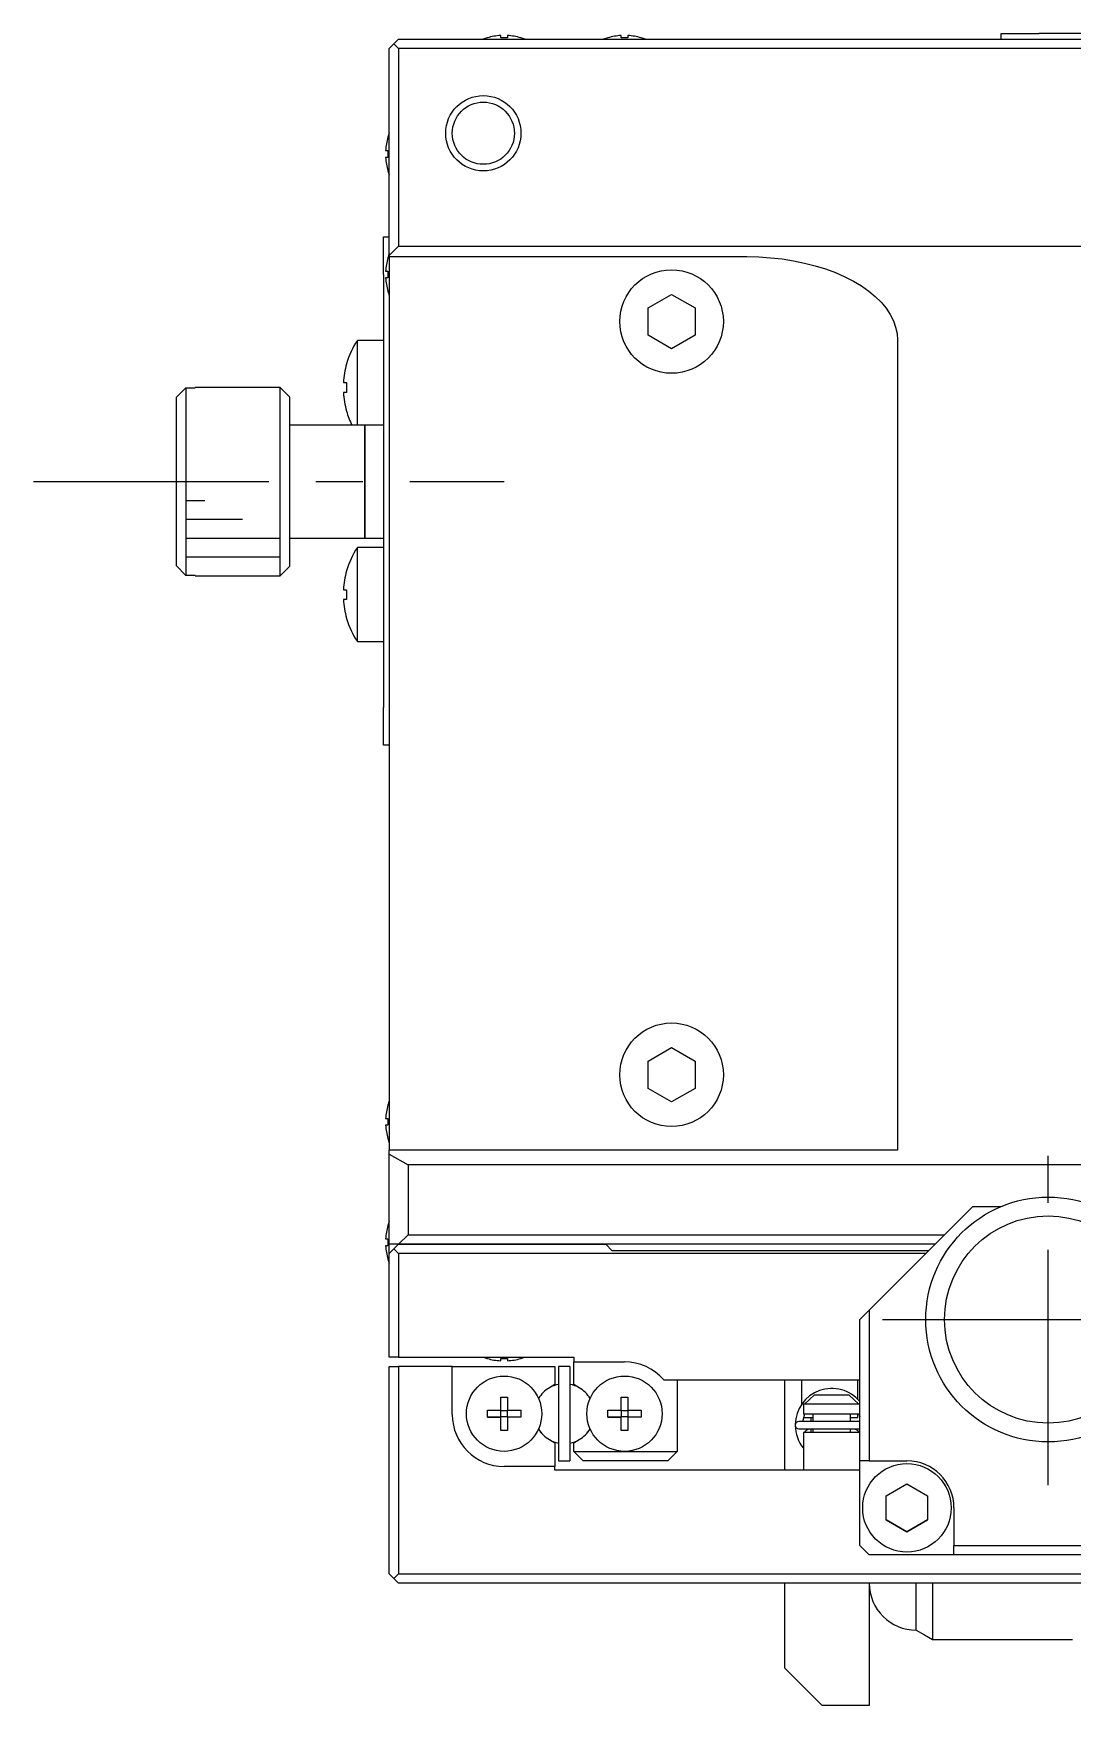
# Model space of a CAD drawing. Extents: x -340 to 384, y 57 to 645.
# Drawn here: x -122.2 to -67, y 322.6 to 411.4 of the extents above; entities that cross this region are included whole.
import ezdxf

# ---------------------------------------------------------------- set-up
doc = ezdxf.new("R2010")
doc.units = 0
doc.header["$LTSCALE"] = 10
doc.linetypes.add('CENTER', pattern=[2, 1.25, -0.25, 0.25, -0.25])
doc.layers.get('0').update_dxf_attribs({"linetype": 'CONTINUOUS'})
doc.layers.add('CENTER', color=1, linetype='CENTER')

msp = doc.modelspace()

# ---------------------------------------------------------------- linework, layer by layer
at = {"color": 7, "linetype": 'CONTINUOUS'}
for p, q in [((-98.104147, 411.156868), (-98.106402, 411.161491)), ((-98.104147, 411.156868), (-98.106402, 411.161491)), ((-97.397786, 411.156868), (-97.397786, 411.277205)), ((-97.037786, 411.156868), (-97.397786, 411.156868)), ((-97.037786, 411.277205), (-97.037786, 411.156868)), ((-96.32917, 411.161491), (-96.331424, 411.156868)), ((-96.32917, 411.161491), (-96.331424, 411.156868)), ((-91.704147, 411.156868), (-91.706402, 411.161491)), ((-91.704147, 411.156868), (-91.706402, 411.161491)), ((-90.997786, 411.156868), (-90.997786, 411.277205)), ((-90.637786, 411.156868), (-90.997786, 411.156868)), ((-90.637786, 411.277205), (-90.637786, 411.156868)), ((-89.92917, 411.161491), (-89.931424, 411.156868)), ((-89.92917, 411.161491), (-89.931424, 411.156868)), ((-70.817786, 411.087346), (-70.817786, 411.387346)), ((-70.817786, 411.387346), (-68.817786, 411.387346)), ((-63.892786, 411.387346), (-68.817786, 411.387346)), ((-103.067786, 410.837346), (-103.317786, 410.587346)), ((-103.317786, 399.587346), (-103.317786, 410.587346)), ((-102.817786, 411.087346), (-103.067786, 410.837346)), ((-102.817786, 410.587346), (-103.067786, 410.837346)), ((-102.817786, 411.087346), (-33.817786, 411.087346)), ((-33.817786, 410.587346), (-102.817786, 410.587346)), ((-102.817786, 410.587346), (-102.817786, 400.087346)), ((-103.39193, 405.875962), (-103.387307, 405.873708)), ((-103.39193, 405.875962), (-103.387307, 405.873708)), ((-103.507645, 405.167346), (-103.387307, 405.167346)), ((-103.387307, 405.167346), (-103.387307, 404.807346)), ((-103.387307, 404.807346), (-103.507645, 404.807346)), ((-103.387307, 404.100985), (-103.39193, 404.098731)), ((-103.387307, 404.100985), (-103.39193, 404.098731)), ((-103.617786, 400.587346), (-103.317786, 400.587346)), ((-103.617786, 398.587346), (-103.617786, 400.587346)), ((-102.817786, 400.087346), (-103.317786, 399.587346)), ((-102.817786, 400.087346), (-33.817786, 400.087346)), ((-103.507645, 398.767346), (-103.387307, 398.767346)), ((-103.39193, 399.475962), (-103.387307, 399.473708)), ((-103.39193, 399.475962), (-103.387307, 399.473708)), ((-103.387307, 398.767346), (-103.387307, 398.407346)), ((-103.317786, 399.533037), (-103.317786, 399.587346)), ((-103.317786, 399.533037), (-84.317786, 399.533037)), ((-103.317786, 399.533037), (-103.317786, 352.087346)), ((-84.317786, 399.533037), (-83.690113, 399.519367)), ((-83.690113, 399.519367), (-83.06631, 399.478442)), ((-83.06631, 399.478442), (-82.450223, 399.410513)), ((-82.450223, 399.410513), (-81.84565, 399.315999)), ((-81.84565, 399.315999), (-81.256318, 399.195483)), ((-81.256318, 399.195483), (-80.685862, 399.049709)), ((-80.685862, 399.049709), (-80.137797, 398.879574)), ((-80.137797, 398.879574), (-79.615504, 398.686129)), ((-103.617786, 398.587346), (-103.617786, 375.587346)), ((-103.387307, 398.407346), (-103.507645, 398.407346)), ((-79.615504, 398.686129), (-79.122201, 398.470564)), ((-79.122201, 398.470564), (-78.660931, 398.234211)), ((-78.660931, 398.234211), (-78.234538, 397.978524)), ((-78.234538, 397.978524), (-77.84565, 397.705083)), ((-103.387307, 397.700985), (-103.39193, 397.698731)), ((-103.387307, 397.700985), (-103.39193, 397.698731)), ((-89.567786, 396.809034), (-88.317786, 397.530722)), ((-88.317786, 397.530722), (-87.067786, 396.809034)), ((-77.84565, 397.705083), (-77.496664, 397.41557)), ((-77.496664, 397.41557), (-77.189733, 397.111773)), ((-77.189733, 397.111773), (-76.926749, 396.795564)), ((-89.567786, 395.365659), (-89.567786, 396.809034)), ((-87.067786, 396.809034), (-87.067786, 395.365659)), ((-76.926749, 396.795564), (-76.709334, 396.468892)), ((-76.709334, 396.468892), (-76.538826, 396.133772)), ((-76.538826, 396.133772), (-76.416279, 395.792269)), ((-88.317786, 394.643971), (-89.567786, 395.365659)), ((-87.067786, 395.365659), (-88.317786, 394.643971)), ((-76.416279, 395.792269), (-76.342447, 395.44649)), ((-76.342447, 395.44649), (-76.317786, 395.098565)), ((-105.009443, 390.587346), (-105.009443, 395.087346)), ((-103.617786, 395.087346), (-105.009443, 395.087346)), ((-76.317786, 395.098565), (-76.317786, 352.087346)), ((-105.587221, 393.849279), (-105.580366, 393.845936)), ((-105.587221, 393.849279), (-105.580366, 393.845936)), ((-114.617786, 392.069533), (-114.117786, 392.571321)), ((-114.117786, 392.571321), (-114.117786, 382.603372)), ((-114.117786, 392.571321), (-113.617786, 392.571321)), ((-113.617786, 392.571321), (-113.617786, 392.587346)), ((-113.617786, 392.571321), (-113.617786, 392.587346)), ((-109.117786, 392.587346), (-113.617786, 392.587346)), ((-109.117786, 382.587346), (-109.117786, 392.587346)), ((-108.617786, 392.087346), (-109.117786, 392.587346)), ((-105.752738, 392.847346), (-105.580366, 392.847346)), ((-105.580366, 392.847346), (-105.580366, 392.327346)), ((-114.617786, 383.10516), (-114.617786, 392.069533)), ((-114.617786, 383.10516), (-114.617786, 392.069533)), ((-108.617786, 392.087346), (-108.617786, 383.087346)), ((-105.580366, 392.327346), (-105.752738, 392.327346)), ((-105.580366, 391.328757), (-105.587221, 391.325414)), ((-105.580366, 391.328757), (-105.587221, 391.325414)), ((-104.617786, 390.587346), (-108.617786, 390.587346)), ((-104.617786, 384.587346), (-104.617786, 390.587346)), ((-104.617786, 390.587346), (-104.617786, 384.587346)), ((-103.617786, 390.587346), (-104.617786, 390.587346)), ((-108.617786, 384.587346), (-104.617786, 384.587346)), ((-104.617786, 384.587346), (-103.617786, 384.587346)), ((-105.009443, 379.087346), (-105.009443, 384.087346)), ((-103.617786, 384.087346), (-105.009443, 384.087346)), ((-114.117786, 382.603372), (-114.617786, 383.10516)), ((-109.117786, 382.587346), (-108.617786, 383.087346)), ((-105.587221, 382.849279), (-105.580366, 382.845936)), ((-105.587221, 382.849279), (-105.580366, 382.845936)), ((-113.617786, 382.603372), (-114.117786, 382.603372)), ((-113.617786, 382.587346), (-113.617786, 382.603372)), ((-113.617786, 382.587346), (-113.617786, 382.603372)), ((-113.617786, 382.587346), (-109.117786, 382.587346)), ((-105.752738, 381.847346), (-105.580366, 381.847346)), ((-105.580366, 381.847346), (-105.580366, 381.327346)), ((-105.580366, 381.327346), (-105.752738, 381.327346)), ((-105.580366, 380.328757), (-105.587221, 380.325414)), ((-105.580366, 380.328757), (-105.587221, 380.325414)), ((-105.009443, 379.087346), (-103.617786, 379.087346)), ((-103.617786, 373.587346), (-103.617786, 375.587346)), ((-103.317786, 373.587346), (-103.617786, 373.587346)), ((-89.567786, 356.809034), (-88.317786, 357.530722)), ((-88.317786, 357.530722), (-87.067786, 356.809034)), ((-89.567786, 355.365659), (-89.567786, 356.809034)), ((-87.067786, 356.809034), (-87.067786, 355.365659)), ((-88.317786, 354.643971), (-89.567786, 355.365659)), ((-87.067786, 355.365659), (-88.317786, 354.643971)), ((-103.39193, 354.475962), (-103.387307, 354.473708)), ((-103.39193, 354.475962), (-103.387307, 354.473708)), ((-103.507645, 353.767346), (-103.387307, 353.767346)), ((-103.387307, 353.767346), (-103.387307, 353.407346)), ((-103.387307, 353.407346), (-103.507645, 353.407346)), ((-103.387307, 352.700985), (-103.39193, 352.698731)), ((-103.387307, 352.700985), (-103.39193, 352.698731)), ((-103.317786, 351.862459), (-103.317786, 352.087346)), ((-76.317786, 352.087346), (-103.317786, 352.087346)), ((-103.317786, 347.087346), (-103.317786, 351.862459)), ((-103.317786, 351.862459), (-102.317786, 351.30815)), ((-34.317786, 351.30815), (-102.317786, 351.30815)), ((-102.317786, 351.30815), (-102.317786, 347.587346)), ((-72.317786, 349.087346), (-77.817786, 343.587346)), ((-72.317786, 349.087346), (-70.817786, 349.087346)), ((-103.507645, 347.367346), (-103.387307, 347.367346)), ((-103.39193, 348.075962), (-103.387307, 348.073708)), ((-103.39193, 348.075962), (-103.387307, 348.073708)), ((-103.387307, 347.367346), (-103.387307, 347.007346)), ((-102.817786, 347.087346), (-102.317786, 347.587346)), ((-102.317786, 347.587346), (-73.817786, 347.587346)), ((-103.387307, 347.007346), (-103.507645, 347.007346)), ((-102.817786, 347.087346), (-103.317786, 347.087346)), ((-103.317786, 346.587346), (-103.317786, 347.087346)), ((-103.317786, 346.587346), (-103.067786, 346.837346)), ((-103.317786, 341.087346), (-103.317786, 346.587346)), ((-102.817786, 347.087346), (-103.067786, 346.837346)), ((-103.067786, 346.837346), (-102.817786, 346.587346)), ((-102.817786, 347.087346), (-91.817786, 347.087346)), ((-91.817786, 347.087346), (-102.817786, 347.087346)), ((-102.817786, 346.587346), (-102.817786, 341.087346)), ((-74.817786, 346.587346), (-102.817786, 346.587346)), ((-91.467786, 346.737346), (-91.817786, 347.087346)), ((-74.317786, 347.087346), (-91.817786, 347.087346)), ((-74.667786, 346.737346), (-91.467786, 346.737346)), ((-103.387307, 346.300985), (-103.39193, 346.298731)), ((-103.387307, 346.300985), (-103.39193, 346.298731)), ((-78.317786, 343.087346), (-77.817786, 343.587346)), ((-78.317786, 335.587346), (-78.317786, 343.087346)), ((-77.817786, 343.587346), (-77.817786, 335.587346)), ((-102.817786, 341.087346), (-103.317786, 341.087346)), ((-102.817786, 341.087346), (-93.517786, 341.087346)), ((-98.106402, 341.013202), (-98.104147, 341.017825)), ((-98.106402, 341.013202), (-98.104147, 341.017825)), ((-97.397786, 341.017825), (-97.037786, 341.017825)), ((-97.397786, 340.897488), (-97.397786, 341.017825)), ((-97.037786, 341.017825), (-97.037786, 340.897488)), ((-96.331424, 341.017825), (-96.32917, 341.013202)), ((-96.331424, 341.017825), (-96.32917, 341.013202)), ((-93.517786, 341.087346), (-93.517786, 340.837346)), ((-103.317786, 329.587346), (-103.317786, 340.587346)), ((-103.317786, 340.587346), (-102.817786, 340.587346)), ((-102.817786, 340.587346), (-102.817786, 329.587346)), ((-99.967786, 340.587346), (-102.817786, 340.587346)), ((-99.967786, 338.037346), (-99.967786, 340.587346)), ((-99.967786, 340.587346), (-94.517786, 340.587346)), ((-94.517786, 340.587346), (-94.517786, 339.631758)), ((-93.717786, 340.587346), (-94.317786, 340.587346)), ((-94.317786, 340.587346), (-94.317786, 335.587346)), ((-93.717786, 340.587346), (-93.717786, 335.587346)), ((-93.517786, 340.837346), (-90.817786, 340.837346)), ((-93.517786, 339.631758), (-93.517786, 340.837346)), ((-94.517786, 339.631758), (-94.811536, 339.462162)), ((-93.224036, 339.462162), (-93.517786, 339.631758)), ((-88.738723, 339.887346), (-80.992786, 339.887346)), ((-88.017786, 339.887346), (-88.017786, 336.087346)), ((-82.317786, 339.887346), (-82.317786, 335.087346)), ((-81.417786, 339.887346), (-81.417786, 338.569419)), ((-80.992786, 339.887346), (-78.842786, 339.887346)), ((-78.842786, 339.887346), (-78.317786, 339.887346)), ((-78.417786, 338.838663), (-78.417786, 339.887346)), ((-97.397786, 338.973708), (-97.037786, 338.973708)), ((-97.397786, 338.267346), (-97.397786, 338.973708)), ((-97.037786, 338.973708), (-97.037786, 338.267346)), ((-90.997786, 338.973708), (-90.637786, 338.973708)), ((-90.997786, 338.267346), (-90.997786, 338.973708)), ((-90.637786, 338.973708), (-90.637786, 338.267346)), ((-81.263469, 338.587346), (-81.317786, 338.587346)), ((-81.317786, 338.587346), (-81.317786, 338.087346)), ((-81.263469, 338.587346), (-80.734301, 339.087346)), ((-78.372102, 338.587346), (-81.263469, 338.587346)), ((-80.734301, 339.087346), (-78.901271, 339.087346)), ((-78.901271, 339.087346), (-78.372102, 338.587346)), ((-78.317786, 338.587346), (-78.372102, 338.587346)), ((-98.104147, 338.267346), (-97.397786, 338.267346)), ((-98.104147, 337.907346), (-98.104147, 338.267346)), ((-97.397786, 337.907346), (-98.104147, 337.907346)), ((-98.104147, 337.907346), (-97.397786, 337.907346)), ((-97.387414, 338.256974), (-97.397786, 338.267346)), ((-97.387414, 337.917719), (-97.397786, 337.907346)), ((-97.397786, 337.200985), (-97.397786, 337.907346)), ((-97.387414, 338.256974), (-97.048158, 338.256974)), ((-97.387414, 337.917719), (-97.387414, 338.256974)), ((-97.048158, 337.917719), (-97.387414, 337.917719)), ((-97.048158, 338.256974), (-97.037786, 338.267346)), ((-97.048158, 338.256974), (-97.048158, 337.917719)), ((-97.048158, 337.917719), (-97.037786, 337.907346)), ((-97.037786, 338.267346), (-96.331424, 338.267346)), ((-97.037786, 337.907346), (-97.037786, 337.200985)), ((-96.331424, 337.907346), (-97.037786, 337.907346)), ((-96.331424, 337.907346), (-97.037786, 337.907346)), ((-96.331424, 338.267346), (-96.331424, 337.907346)), ((-91.704147, 338.267346), (-90.997786, 338.267346)), ((-91.704147, 337.907346), (-91.704147, 338.267346)), ((-90.997786, 337.907346), (-91.704147, 337.907346)), ((-91.704147, 337.907346), (-90.997786, 337.907346)), ((-90.987414, 338.256974), (-90.997786, 338.267346)), ((-90.987414, 337.917719), (-90.997786, 337.907346)), ((-90.997786, 337.200985), (-90.997786, 337.907346)), ((-90.987414, 338.256974), (-90.648158, 338.256974)), ((-90.987414, 337.917719), (-90.987414, 338.256974)), ((-90.648158, 337.917719), (-90.987414, 337.917719)), ((-90.648158, 338.256974), (-90.637786, 338.267346)), ((-90.648158, 338.256974), (-90.648158, 337.917719)), ((-90.648158, 337.917719), (-90.637786, 337.907346)), ((-90.637786, 338.267346), (-89.931424, 338.267346)), ((-90.637786, 337.907346), (-90.637786, 337.200985)), ((-89.931424, 337.907346), (-90.637786, 337.907346)), ((-89.931424, 337.907346), (-90.637786, 337.907346)), ((-89.931424, 338.267346), (-89.931424, 337.907346)), ((-78.317786, 337.67584), (-81.557877, 337.67584)), ((-81.351189, 337.675895), (-81.240643, 338.087496)), ((-81.317786, 338.087346), (-78.317786, 338.087346)), ((-81.309663, 337.887346), (-80.817786, 337.887346)), ((-80.917786, 337.887346), (-80.917786, 337.67584)), ((-80.817786, 338.087346), (-80.817786, 337.67584)), ((-78.817786, 337.67584), (-78.817786, 338.087346)), ((-78.817786, 337.887346), (-78.417786, 337.887346)), ((-78.417786, 337.887346), (-78.417786, 338.087346)), ((-78.375465, 338.087536), (-78.317397, 337.926305)), ((-97.037786, 337.200985), (-97.397786, 337.200985)), ((-94.811536, 336.712531), (-94.517786, 336.542935)), ((-93.517786, 336.542935), (-93.224036, 336.712531)), ((-90.637786, 337.200985), (-90.997786, 337.200985)), ((-81.617808, 336.773698), (-81.617381, 336.772386)), ((-81.617381, 336.772386), (-81.616995, 336.771209)), ((-81.616995, 336.771209), (-81.616579, 336.769946)), ((-81.616579, 336.769946), (-81.615883, 336.767853)), ((-81.615883, 336.767853), (-81.614994, 336.765213)), ((-81.614994, 336.765213), (-81.614638, 336.764163)), ((-81.614638, 336.764163), (-81.613981, 336.762246)), ((-81.613981, 336.762246), (-81.61357, 336.761053)), ((-81.61357, 336.761053), (-81.612063, 336.756744)), ((-81.612063, 336.756744), (-81.611556, 336.755316)), ((-81.611556, 336.755316), (-81.610548, 336.752503)), ((-81.610548, 336.752503), (-81.595951, 336.715453)), ((-81.59569, 336.719181), (-81.596218, 336.716719)), ((-81.596218, 336.716719), (-81.595491, 336.717024)), ((-81.595951, 336.715453), (-81.596218, 336.716719)), ((-81.595491, 336.717024), (-81.595384, 336.717069)), ((-81.594998, 336.717231), (-81.594901, 336.717272)), ((-81.557877, 337.28584), (-78.317786, 337.28584)), ((-78.317786, 337.087346), (-81.317786, 337.087346)), ((-81.317786, 337.087346), (-81.317786, 335.087346)), ((-81.243148, 337.087365), (-81.242123, 337.090117)), ((-81.242123, 337.090117), (-81.236431, 337.10409)), ((-81.236431, 337.10409), (-81.23004, 337.117755)), ((-81.23004, 337.117755), (-81.222968, 337.131079)), ((-81.222968, 337.131079), (-81.215235, 337.144028)), ((-81.215235, 337.144028), (-81.206862, 337.15657)), ((-81.206862, 337.15657), (-81.197871, 337.168673)), ((-81.197871, 337.168673), (-81.188289, 337.18031)), ((-81.188289, 337.18031), (-81.178139, 337.191452)), ((-81.178139, 337.191452), (-81.167449, 337.202073)), ((-81.167449, 337.202073), (-81.156248, 337.212148)), ((-81.156248, 337.212148), (-81.144563, 337.221654)), ((-81.144563, 337.221654), (-81.132425, 337.230569)), ((-81.132425, 337.230569), (-81.119865, 337.238873)), ((-81.119865, 337.238873), (-81.106914, 337.246549)), ((-81.106914, 337.246549), (-81.093605, 337.253578)), ((-81.093605, 337.253578), (-81.07997, 337.259946)), ((-81.07997, 337.259946), (-81.066042, 337.265638)), ((-81.066042, 337.265638), (-81.051856, 337.270644)), ((-81.051856, 337.270644), (-81.037444, 337.274951)), ((-81.037444, 337.274951), (-81.022843, 337.278551)), ((-81.022843, 337.278551), (-81.008086, 337.281437)), ((-81.008086, 337.281437), (-80.993209, 337.283603)), ((-80.993209, 337.283603), (-80.978246, 337.285044)), ((-80.978246, 337.285044), (-80.963234, 337.285757)), ((-80.963234, 337.285757), (-80.956197, 337.28584)), ((-80.917786, 337.28584), (-80.917786, 337.087346)), ((-80.817786, 337.28584), (-80.817786, 337.087346)), ((-78.817786, 337.087346), (-78.817786, 337.28584)), ((-78.659557, 337.28584), (-78.645324, 337.285506)), ((-78.645324, 337.285506), (-78.630335, 337.284444)), ((-78.630335, 337.284444), (-78.615417, 337.282657)), ((-78.615417, 337.282657), (-78.600604, 337.280149)), ((-78.600604, 337.280149), (-78.585933, 337.276925)), ((-78.585933, 337.276925), (-78.571437, 337.272992)), ((-78.571437, 337.272992), (-78.557151, 337.26836)), ((-78.557151, 337.26836), (-78.543108, 337.263038)), ((-78.543108, 337.263038), (-78.529341, 337.257038)), ((-78.529341, 337.257038), (-78.515885, 337.250373)), ((-78.515885, 337.250373), (-78.502771, 337.243059)), ((-78.502771, 337.243059), (-78.490031, 337.23511)), ((-78.490031, 337.23511), (-78.477696, 337.226546)), ((-78.477696, 337.226546), (-78.465796, 337.217384)), ((-78.465796, 337.217384), (-78.454363, 337.207646)), ((-78.454363, 337.207646), (-78.443423, 337.197353)), ((-78.443423, 337.197353), (-78.433005, 337.186529)), ((-78.433005, 337.186529), (-78.423136, 337.175199)), ((-78.423136, 337.175199), (-78.413842, 337.16339)), ((-78.413842, 337.16339), (-78.405147, 337.151128)), ((-78.405147, 337.151128), (-78.397075, 337.138443)), ((-78.397075, 337.138443), (-78.389648, 337.125366)), ((-78.389648, 337.125366), (-78.382886, 337.111929)), ((-78.382886, 337.111929), (-78.376808, 337.098163)), ((-78.376808, 337.098163), (-78.372608, 337.087369)), ((-94.517786, 336.542935), (-94.517786, 335.287346)), ((-93.517786, 336.087346), (-93.517786, 336.542935)), ((-93.017786, 335.587346), (-93.517786, 336.087346)), ((-93.517786, 336.087346), (-90.817786, 336.087346)), ((-90.817786, 336.087346), (-88.017786, 336.087346)), ((-88.017786, 336.087346), (-88.517786, 335.587346)), ((-94.517786, 335.287346), (-97.217786, 335.287346)), ((-94.517786, 335.087346), (-94.517786, 335.287346)), ((-78.317786, 335.087346), (-94.517786, 335.087346)), ((-94.317786, 335.587346), (-93.717786, 335.587346)), ((-88.517786, 335.587346), (-93.017786, 335.587346)), ((-77.817786, 335.587346), (-78.317786, 335.587346)), ((-78.317786, 331.087346), (-78.317786, 335.587346)), ((-77.817786, 335.587346), (-75.817786, 335.587346)), ((-76.917786, 333.722432), (-75.817786, 334.357517)), ((-75.817786, 334.357517), (-74.717786, 333.722432)), ((-76.917786, 332.452261), (-76.917786, 333.722432)), ((-74.717786, 333.722432), (-74.717786, 332.452261)), ((-73.317786, 333.087346), (-73.317786, 331.087346)), ((-75.817786, 331.817176), (-76.917786, 332.452261)), ((-76.917786, 332.452261), (-75.817786, 331.817176)), ((-74.717786, 332.452261), (-75.817786, 331.817176)), ((-75.817786, 331.817176), (-74.717786, 332.452261)), ((-78.317786, 331.087346), (-77.817786, 330.587346)), ((-73.317786, 330.587346), (-77.817786, 330.587346)), ((-73.317786, 331.087346), (-63.317786, 331.087346)), ((-73.317786, 330.587346), (-73.317786, 331.087346)), ((-63.317786, 330.587346), (-73.317786, 330.587346)), ((-103.067786, 329.337346), (-103.317786, 329.587346)), ((-102.817786, 329.587346), (-103.067786, 329.337346)), ((-102.817786, 329.587346), (-33.817786, 329.587346)), ((-102.817786, 329.087346), (-103.067786, 329.337346)), ((-33.817786, 329.087346), (-102.817786, 329.087346)), ((-82.317786, 329.087346), (-82.317786, 324.587346)), ((-77.817786, 329.087346), (-77.817786, 322.587346)), ((-75.317786, 326.587346), (-75.317786, 329.087346)), ((-74.45176, 329.087346), (-74.45176, 326.087346)), ((-75.317786, 326.587346), (-74.884773, 326.337346)), ((-74.884773, 326.337346), (-74.45176, 326.087346)), ((-74.45176, 326.087346), (-67.017805, 326.087346)), ((-82.317786, 324.587346), (-80.317786, 322.587346)), ((-77.817786, 322.587346), (-80.317786, 322.587346))]:
    msp.add_line(p, q, dxfattribs=at)
at = {"color": 3, "linetype": 'CONTINUOUS'}
for p, q in [((-114.117786, 386.587346), (-113.117786, 386.587346)), ((-114.117786, 385.587346), (-111.117786, 385.587346)), ((-114.117786, 384.587346), (-109.117786, 384.587346)), ((-114.117786, 383.587346), (-109.117786, 383.587346))]:
    msp.add_line(p, q, dxfattribs=at)
msp.add_circle((-98.317786, 406.087346), 2, dxfattribs=at)
at = {"color": 7, "linetype": 'CONTINUOUS'}
for centre, radius in [((-98.317786, 406.087346), 1.65), ((-88.317786, 396.087346), 2.75), ((-88.317786, 356.087346), 2.75), ((-68.317786, 343.087346), 6.5), ((-68.317786, 343.087346), 5.5), ((-97.217786, 338.087346), 2), ((-90.817786, 338.087346), 2), ((-75.817786, 333.087346), 2.35)]:
    msp.add_circle(centre, radius, dxfattribs=at)
for centre, radius, start, end in [((-97.217786, 408.087346), 3.2, 106.122533, 110.364135), ((-97.217786, 408.087346), 3.194933, 93.229709, 106.106712), ((-97.217786, 408.087346), 3.194933, 73.893288, 86.770291), ((-97.217786, 408.087346), 3.2, 69.635865, 73.877467), ((-90.817786, 408.087346), 3.2, 106.122533, 110.364135), ((-90.817786, 408.087346), 3.194933, 93.229709, 106.106712), ((-90.817786, 408.087346), 3.194933, 73.893288, 86.770291), ((-90.817786, 408.087346), 3.2, 69.635865, 73.877467), ((-100.317786, 404.987346), 3.194933, 163.893288, 176.770291), ((-100.317786, 404.987346), 3.2, 159.635864, 163.877467), ((-100.317786, 404.987346), 3.194933, 183.229709, 196.106712), ((-100.317786, 404.987346), 3.2, 196.122533, 200.364136), ((-100.317786, 398.587346), 3.2, 159.635864, 163.877467), ((-100.317786, 398.587346), 3.194933, 163.893288, 176.770291), ((-100.317786, 398.587346), 3.194933, 183.229709, 196.106712), ((-100.317786, 398.587346), 3.2, 196.122533, 200.364136), ((-101.267786, 392.587346), 4.5, 146.251011, 163.714157), ((-101.267786, 392.587346), 4.492483, 163.73057, 176.682184), ((-101.267786, 392.587346), 4.492483, 183.317816, 196.26943), ((-101.267786, 392.587346), 4.5, 196.285843, 206.3878), ((-101.267786, 381.587346), 4.5, 146.251011, 163.714157), ((-101.267786, 381.587346), 4.492483, 163.73057, 176.682184), ((-101.267786, 381.587346), 4.492483, 183.317816, 196.26943), ((-101.267786, 381.587346), 4.5, 196.285843, 213.748989), ((-100.317786, 353.587346), 3.194933, 163.893288, 176.770291), ((-100.317786, 353.587346), 3.2, 159.635865, 163.877467), ((-100.317786, 353.587346), 3.194933, 183.229709, 196.106712), ((-100.317786, 353.587346), 3.2, 196.122533, 200.364135), ((-100.317786, 347.187346), 3.2, 159.635866, 163.877467), ((-100.317786, 347.187346), 3.194933, 163.893288, 176.770291), ((-100.317786, 347.187346), 3.194933, 183.229709, 196.106712), ((-100.317786, 347.187346), 3.2, 196.122533, 200.364134), ((-97.217786, 344.087346), 3.2, 249.635866, 253.877467), ((-97.217786, 344.087346), 3.194933, 253.893288, 266.770291), ((-97.217786, 344.087346), 3.194933, 273.229709, 286.106712), ((-97.217786, 344.087346), 3.2, 286.122533, 290.364134), ((-90.817786, 338.087346), 2.75, 40.885193, 90), ((-94.017786, 338.087346), 1.5875, 120, 134.905108), ((-94.017785, 338.087346), 1.5875, 100.89309, 120), ((-94.017785, 338.087346), 1.5875, 60, 79.106984), ((-94.017786, 338.087346), 1.5875, 45, 60), ((-79.807715, 337.480559), 1.944045, 39.953128, 179.258152), ((-93.902976, 337.972346), 1.75, 134.909513, 148.113496), ((-94.017785, 338.087346), 1.5875, 134.905133, 149.566818), ((-94.017785, 338.087346), 1.5875, 30.433263, 45.000026), ((-94.132595, 337.972346), 1.75, 31.886504, 45.004406), ((-97.217786, 338.037346), 2.75, 180, 270), ((-81.557877, 337.48084), 0.195, 90, 270), ((-79.802551, 337.482599), 1.949289, 180.760743, 218.971778), ((-93.902976, 338.202346), 1.75, 211.886504, 225.004406), ((-94.017785, 338.087346), 1.5875, 210.433182, 224.999974), ((-94.017786, 338.087346), 1.5875, 225, 240), ((-94.017785, 338.087346), 1.5875, 239.999969, 259.10691), ((-94.017785, 338.087346), 1.5875, 280.893016, 300), ((-94.017786, 338.087346), 1.5875, 300, 315), ((-94.017785, 338.087346), 1.5875, 314.999974, 329.566737), ((-94.132595, 338.202346), 1.75, 314.995594, 328.113496), ((-75.817786, 333.087346), 2.5, 0, 90), ((-75.317786, 329.087346), 2.5, 180, 270)]:
    msp.add_arc(centre, radius, start, end, dxfattribs=at)
at = {"layer": 'CENTER', "color": 1, "linetype": 'CENTER'}
for p, q in [((-122.217786, 387.587347), (-97.217786, 387.587346)), ((-68.317786, 334.287346), (-68.317786, 351.887346)), ((-77.117786, 343.087346), (-59.517786, 343.087346))]:
    msp.add_line(p, q, dxfattribs=at)

doc.saveas('drawing.dxf')
